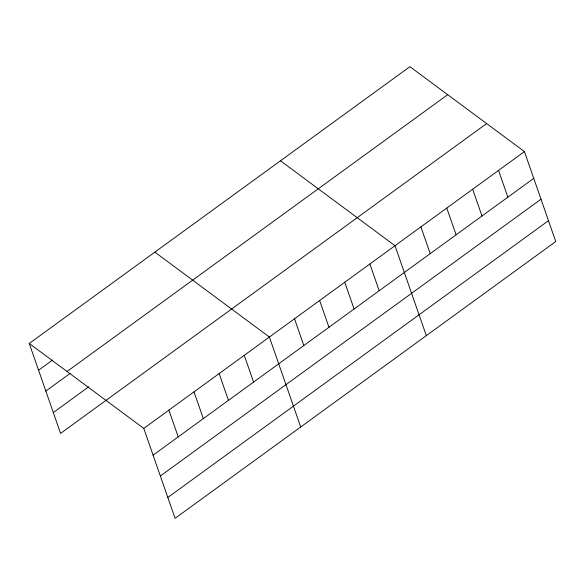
<?xml version="1.0" encoding="UTF-8"?>
<svg xmlns="http://www.w3.org/2000/svg" width="585" height="585" viewBox="0 0 585 585"><rect width="100%" height="100%" fill="white"/><g stroke="black" fill="none" stroke-linecap="round" stroke-linejoin="round"><path stroke-width="0.88" d="M29.25 343.468L409.909 66.668L524.431 151.595L555.75 241.532L175.09 518.332L143.771 428.395L29.25 343.468L60.569 433.405L486.64 123.574M38.566 370.225L52.606 360.016M67.041 371.497L447.7 94.697M45.827 391.072L70.215 373.34M53.308 412.557L88.781 386.765M143.771 428.395L524.431 151.595M153.087 455.159L533.747 178.359M160.349 476.007L541.008 199.207M167.829 497.484L548.489 220.684M280.486 160.78L395.007 245.707L426.326 335.644M154.871 252.12L269.385 337.055L300.705 426.991M498.544 170.418L507.868 197.182M472.658 189.24L481.981 216.004M446.779 208.063L456.095 234.826M420.893 226.885L430.209 253.649M369.881 263.981L379.197 290.738M344.755 282.248L354.079 309.004M319.637 300.514L328.953 327.278M294.511 318.788L303.827 345.545M244.267 355.322L253.583 382.078M219.141 373.588L228.457 400.352M194.015 391.862L203.331 418.619M168.889 410.129L178.213 436.885"/></g></svg>
